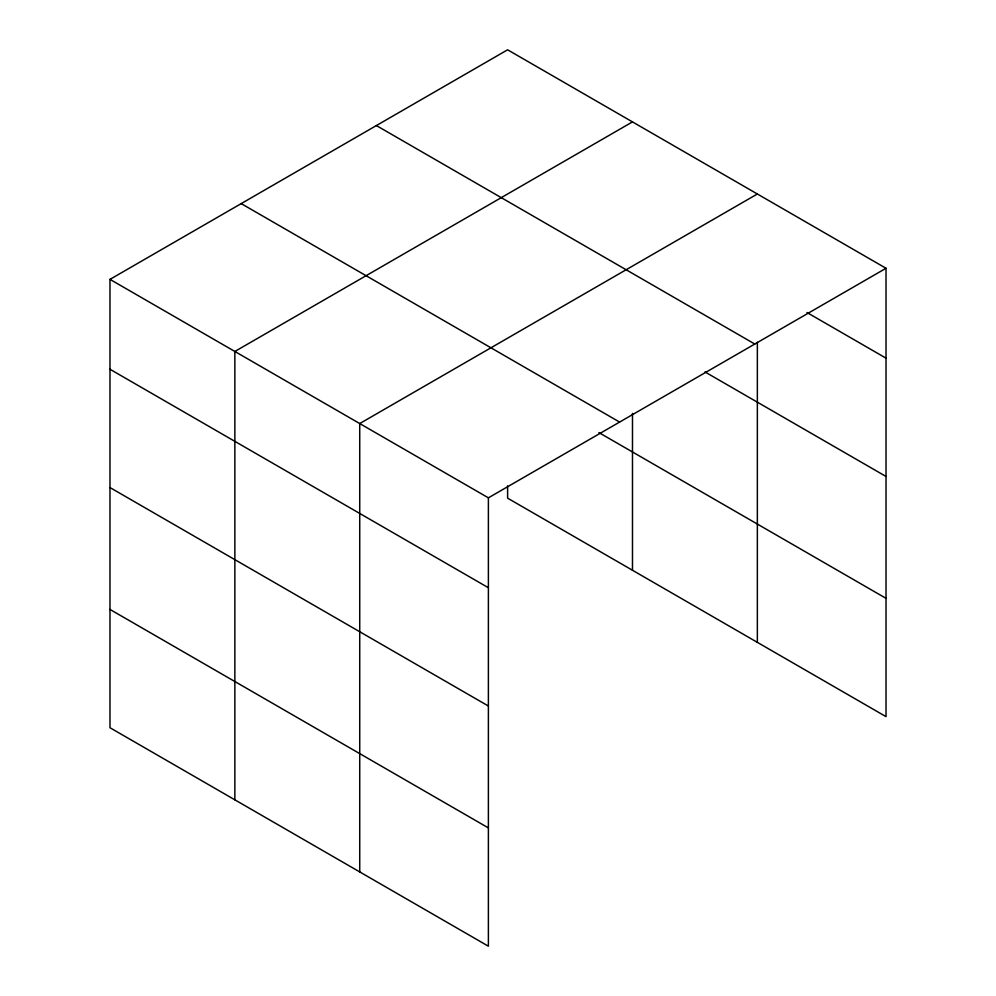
<?xml version="1.0" encoding="UTF-8"?>
<svg xmlns="http://www.w3.org/2000/svg" width="996" height="996" viewBox="0 0 996 996"><rect width="100%" height="100%" fill="white"/><g stroke="black" fill="none" stroke-linecap="round" stroke-linejoin="round"><path stroke-width="1.49" d="M886.017 268.273L507.611 49.8L109.983 279.366L109.983 727.727L488.389 946.2L488.389 497.838L886.017 268.273L886.017 716.634L507.611 498.162L507.611 485.874M757.358 342.263L757.358 642.358M632.485 121.898L234.857 351.464L234.857 799.825M757.358 193.996L359.73 423.549L359.73 871.923M806.947 312.507L886.017 358.162M376.388 125.558L754.794 344.031M704.994 371.944L886.017 476.462M241.206 203.607L619.612 422.08M598.907 432.588L886.017 598.335M109.983 279.366L488.389 497.838M109.983 369.255L488.389 587.727M109.983 487.554L488.389 706.015M109.983 609.428L488.389 827.9M632.485 413.39L632.485 570.26"/></g></svg>
